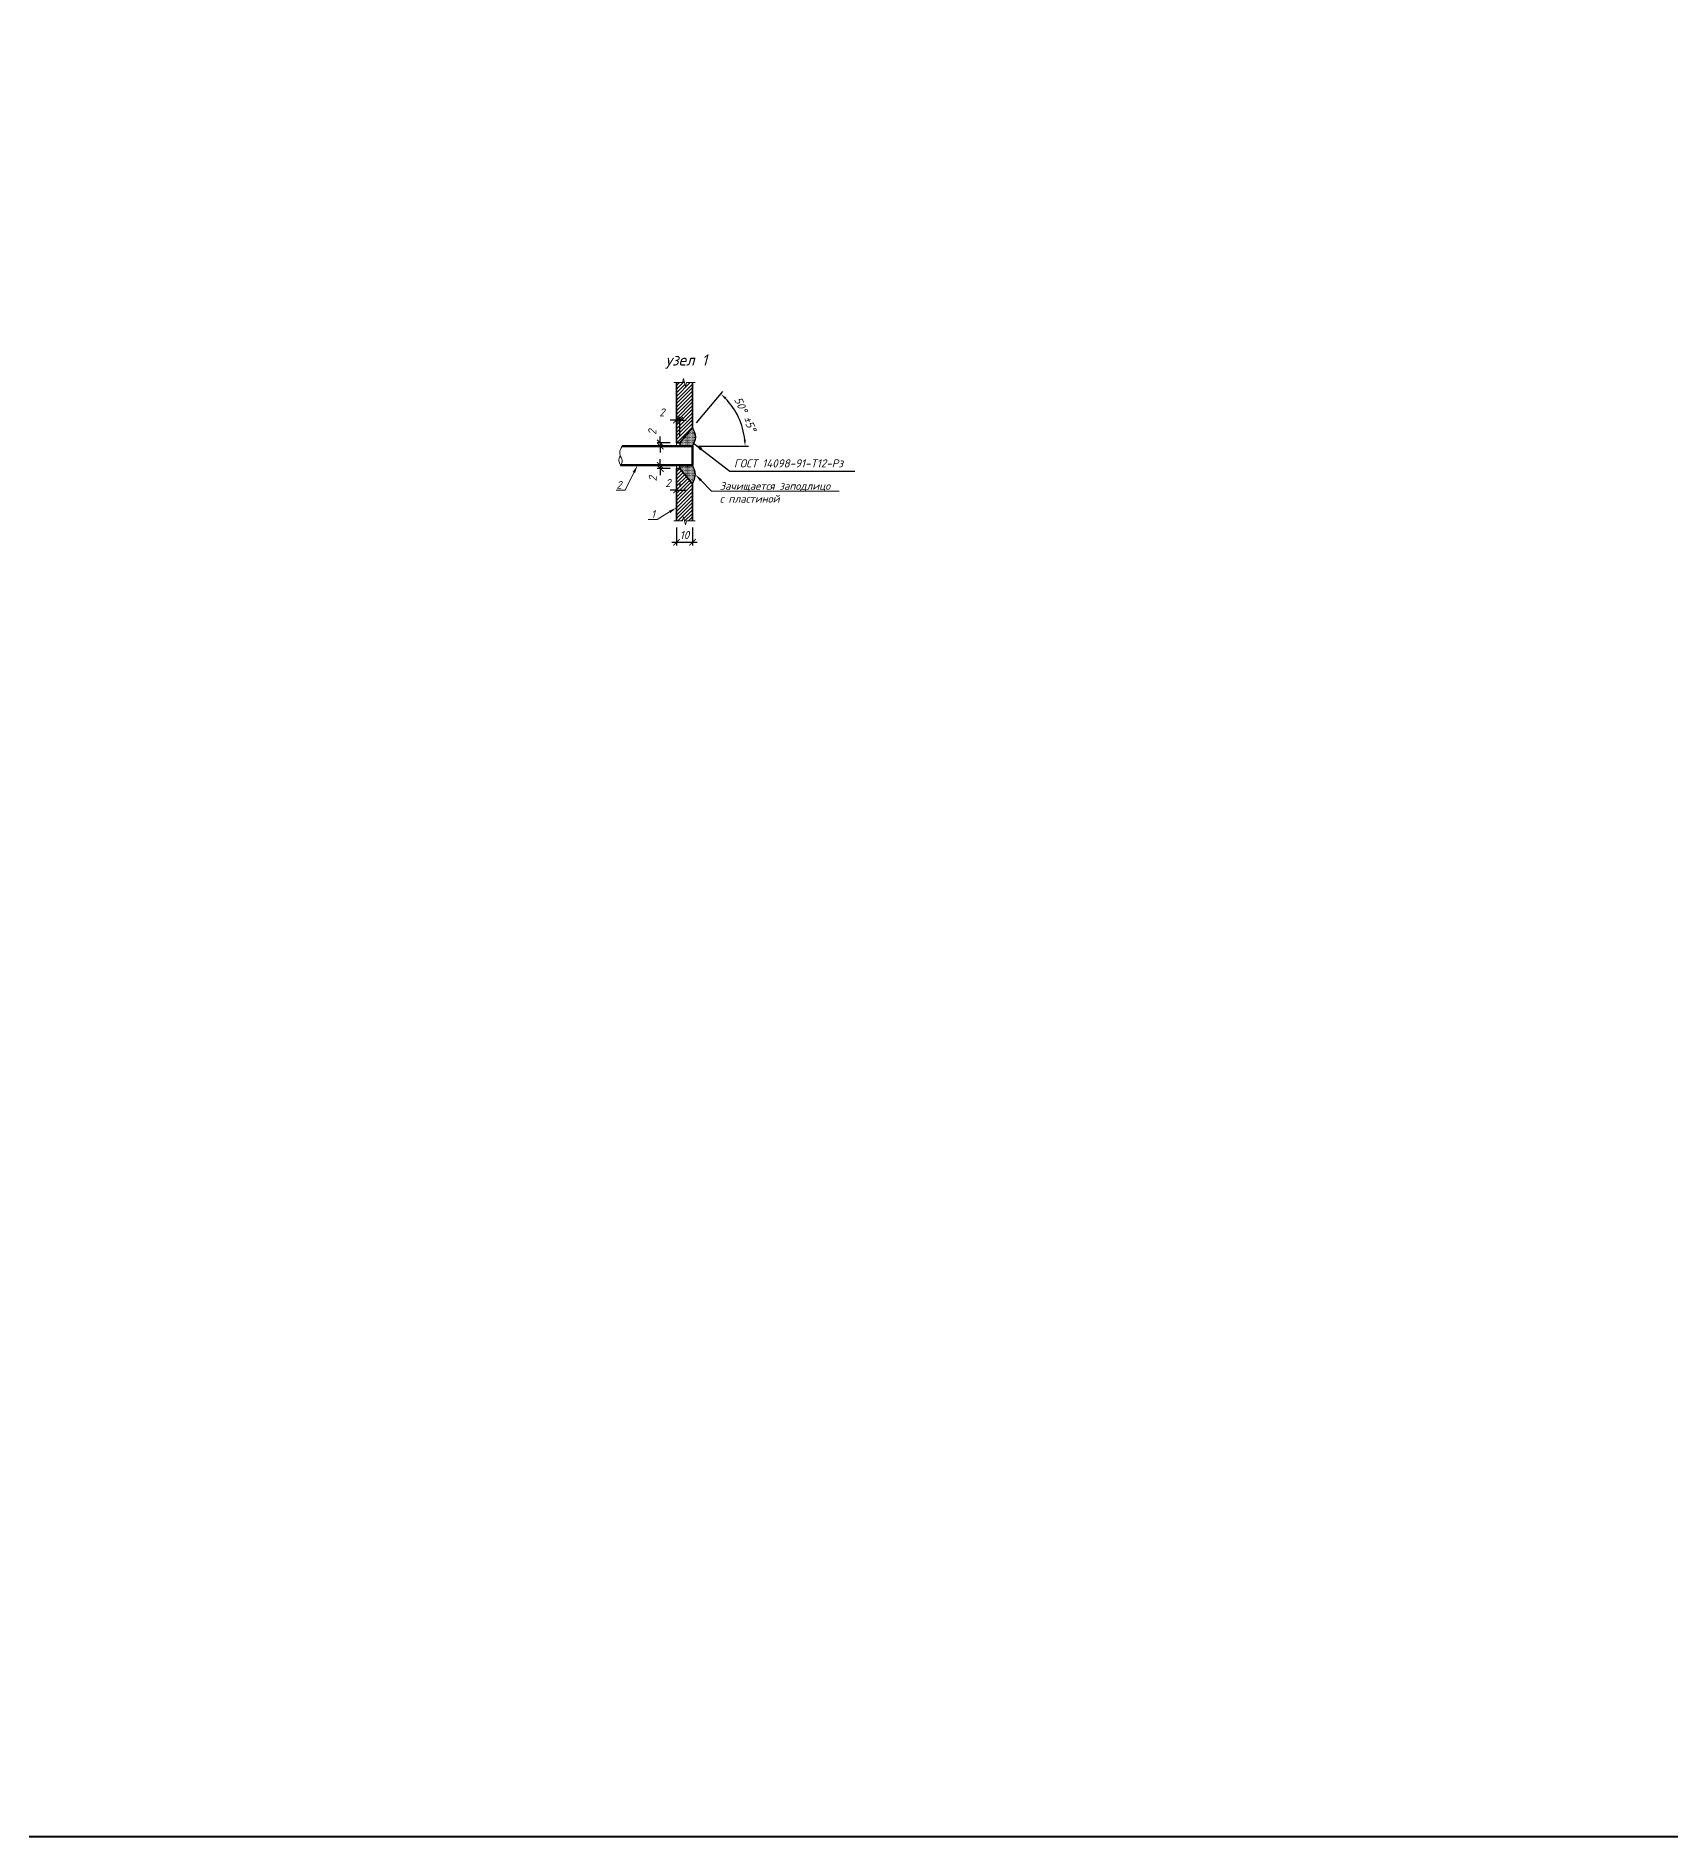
# Model space of a CAD drawing. Header units: millimetres. Extents: x -1807136 to 209800, y 0 to 410608.
# Drawn here: x 139047 to 140069, y 56757 to 57882 of the extents above; entities that cross this region are included whole.
import ezdxf
from ezdxf import colors
from ezdxf.entities.mleader import LeaderData, LeaderLine
from ezdxf.math import Vec2, Vec3

# ---------------------------------------------------------------- set-up
doc = ezdxf.new("R2010")
doc.units = ezdxf.units.MM
doc.header["$PDMODE"] = 3
doc.layers.get('0').update_dxf_attribs({"lineweight": 5})
doc.layers.get('Defpoints').update_dxf_attribs({"lineweight": 0})
for name, color, linetype, lineweight in [('#Dimensions', 7, 'Continuous', 9), ('k_ Арм. Каркасы', 1, 'Continuous', 35), ('k_ Арматура', 3, 'Continuous', 50), ('k_ Штриховка', 8, 'Continuous', 5), ('к_Сварка', 132, 'Continuous', 30)]:
    doc.layers.add(name, color=color, linetype=linetype, lineweight=lineweight)
doc.styles.get("Standard").update_dxf_attribs({"font": 'arial.ttf'})
doc.styles.add('STEP PR', font='isocpeui.ttf')
doc.dimstyles.new('100!', dxfattribs={"dimscale": 100, "dimtxt": 2.5, "dimasz": 2, "dimexe": 1, "dimexo": 2, "dimgap": 0.7, "dimtad": 1, "dimdec": 4, "dimlfac": -1, "dimdsep": 46, "dimtxsty": 'Standard', "dimblk": 'ARCHTICK', "dimcen": 2, "dimdle": 1, "dimclrt": 1, "dimadec": 4, "dimazin": 0, "dimtfac": 1, "dimtdec": 4, "dimtofl": 0, "dimtmove": 1, "dimatfit": 3, "dimfxl": 1, "dimtolj": 1, "dimtzin": 0, "dimarcsym": 0})
doc.dimstyles.new('STEP PR', dxfattribs={"dimscale": 10, "dimtxt": 2.5, "dimasz": 2, "dimexe": 1, "dimexo": 2, "dimgap": 1, "dimtad": 1, "dimdec": 4, "dimlfac": -1, "dimtxsty": 'STEP PR', "dimblk": 'ARCHTICK', "dimcen": 2, "dimdle": 1.5, "dimclrt": 1, "dimadec": 0, "dimazin": 0, "dimtfac": 1, "dimtdec": 4, "dimtmove": 1, "dimatfit": 3, "dimldrblk": 'DOTSMALL', "dimfxl": 1, "dimtolj": 1, "dimtzin": 0, "dimarcsym": 0})

# ---------------------------------------------------------------- blocks, each defined once
blk = doc.blocks.new('_ArchTick')
at = {"color": 0, "linetype": 'ByBlock', "const_width": 0.15}
blk.add_lwpolyline([(-0.5, -0.5), (0.5, 0.5)], dxfattribs=at)
blk = doc.blocks.new('*D370')
at = {"layer": '#Dimensions', "color": 0, "lineweight": -2, "transparency": 16777216}
for p, q in [((139447.4, 57642.5), (139443.4, 57642.5)), ((139447.4, 57632.2), (139447.4, 57644.5)), ((139447.4, 57642.5), (139449.4, 57642.5)), ((139449.4, 57632.2), (139449.4, 57644.5)), ((139449.4, 57642.5), (139453.4, 57642.5))]:
    blk.add_line(p, q, dxfattribs=at)
at = {"layer": 'Defpoints', "color": 0, "transparency": 16777216}
for p in [(139449.4, 57642.5), (139447.4, 57628.2), (139449.4, 57628.2)]:
    blk.add_point(p, dxfattribs=at)
at = {"layer": '#Dimensions', "color": 0, "lineweight": -2, "transparency": 16777216, "xscale": 4, "yscale": 4, "zscale": 4}
blk.add_blockref('_ArchTick', (139447.4, 57642.5), dxfattribs=at)
at = {"layer": '#Dimensions', "color": 0, "lineweight": -2, "transparency": 16777216, "xscale": 4, "yscale": 4, "zscale": 4, "rotation": 180}
blk.add_blockref('_ArchTick', (139449.4, 57642.5), dxfattribs=at)
at = {"layer": '#Dimensions', "color": 1, "transparency": 16777216, "insert": (139438.3, 57647.3), "char_height": 5, "attachment_point": 5, "style": 'STEP PR'}
blk.add_mtext('\\A1;2', dxfattribs=at)
blk = doc.blocks.new('_DotSmall')
at = {"color": 0, "linetype": 'ByBlock', "const_width": 0.5}
blk.add_lwpolyline([(-0.0625, 0, 1), (0.0625, 0, 1)], format="xyb", close=True, dxfattribs=at)
blk = doc.blocks.new('*D371')
at = {"layer": '#Dimensions', "color": 0, "lineweight": -2, "transparency": 16777216}
for p, q in [((139443.4, 57628.2), (139435.3, 57628.2)), ((139443.4, 57626.2), (139435.3, 57626.2)), ((139437.3, 57628.2), (139437.3, 57632.2)), ((139437.3, 57628.2), (139437.3, 57626.2)), ((139437.3, 57626.2), (139437.3, 57622.2))]:
    blk.add_line(p, q, dxfattribs=at)
at = {"layer": 'Defpoints', "color": 0, "transparency": 16777216}
for p in [(139437.3, 57626.2), (139447.4, 57628.2), (139447.4, 57626.2)]:
    blk.add_point(p, dxfattribs=at)
at = {"layer": '#Dimensions', "color": 0, "lineweight": -2, "transparency": 16777216, "xscale": 4, "yscale": 4, "zscale": 4}
for p, rotation in [((139437.3, 57628.2), 270), ((139437.3, 57626.2), 90)]:
    blk.add_blockref('_ArchTick', p, dxfattribs=dict(at, rotation=rotation))
at = {"layer": '#Dimensions', "color": 1, "transparency": 16777216, "insert": (139432.3, 57635), "char_height": 5, "attachment_point": 5, "rotation": 90, "style": 'STEP PR'}
blk.add_mtext('\\A1;2', dxfattribs=at)
blk = doc.blocks.new('*D372')
at = {"layer": '#Dimensions', "color": 0, "lineweight": -2, "transparency": 16777216}
for p, q in [((139447.4, 57608.2), (139447.4, 57596.8)), ((139449.4, 57602.8), (139449.4, 57600.8)), ((139447.4, 57598.8), (139443.4, 57598.8)), ((139447.4, 57598.8), (139449.4, 57598.8)), ((139449.4, 57598.8), (139453.4, 57598.8))]:
    blk.add_line(p, q, dxfattribs=at)
at = {"layer": 'Defpoints', "color": 0, "transparency": 16777216}
for p in [(139447.4, 57612.2), (139449.4, 57598.8), (139449.4, 57598.8)]:
    blk.add_point(p, dxfattribs=at)
at = {"layer": '#Dimensions', "color": 0, "lineweight": -2, "transparency": 16777216, "xscale": 4, "yscale": 4, "zscale": 4}
blk.add_blockref('_ArchTick', (139447.4, 57598.8), dxfattribs=at)
at = {"layer": '#Dimensions', "color": 0, "lineweight": -2, "transparency": 16777216, "xscale": 4, "yscale": 4, "zscale": 4, "rotation": 180}
blk.add_blockref('_ArchTick', (139449.4, 57598.8), dxfattribs=at)
at = {"layer": '#Dimensions', "color": 1, "transparency": 16777216, "insert": (139442.1, 57603.2), "char_height": 5, "attachment_point": 5, "style": 'STEP PR'}
blk.add_mtext('\\A1;2', dxfattribs=at)
blk = doc.blocks.new('*D373')
at = {"layer": '#Dimensions', "color": 0, "lineweight": -2, "transparency": 16777216}
for p, q in [((139443.4, 57614.2), (139435.3, 57614.2)), ((139437.3, 57614.2), (139437.3, 57618.2)), ((139437.3, 57614.2), (139437.3, 57612.2)), ((139443.4, 57612.2), (139435.3, 57612.2)), ((139437.3, 57612.2), (139437.3, 57608.2))]:
    blk.add_line(p, q, dxfattribs=at)
at = {"layer": 'Defpoints', "color": 0, "transparency": 16777216}
for p in [(139447.4, 57614.2), (139437.3, 57612.2), (139447.4, 57612.2)]:
    blk.add_point(p, dxfattribs=at)
at = {"layer": '#Dimensions', "color": 0, "lineweight": -2, "transparency": 16777216, "xscale": 4, "yscale": 4, "zscale": 4}
for p, rotation in [((139437.3, 57614.2), 270), ((139437.3, 57612.2), 90)]:
    blk.add_blockref('_ArchTick', p, dxfattribs=dict(at, rotation=rotation))
at = {"layer": '#Dimensions', "color": 1, "transparency": 16777216, "insert": (139432.6, 57605.9), "char_height": 5, "attachment_point": 5, "rotation": 90, "style": 'STEP PR'}
blk.add_mtext('\\A1;2', dxfattribs=at)
blk = doc.blocks.new('*D374')
at = {"layer": '#Dimensions', "color": 0, "lineweight": -2, "transparency": 16777216}
for p, q in [((139460, 57640.8), (139476.4, 57660.4)), ((139461.4, 57626.2), (139492.3, 57626.2))]:
    blk.add_line(p, q, dxfattribs=at)
blk.add_arc((139447.7, 57626.2), 42.5, 5.3892, 44.6108, dxfattribs=at)
at = {"layer": '#Dimensions', "color": 0, "transparency": 16777216}
for points in [[(139477.6, 57655.6), (139478.5, 57656.6), (139475.1, 57658.8)], [(139490.7, 57630.3), (139489.4, 57630.2), (139490.3, 57626.2)]]:
    blk.add_solid(points, dxfattribs=at)
at = {"layer": 'Defpoints', "color": 0, "transparency": 16777216}
for p in [(139457.4, 57637.8), (139488.5, 57638.5), (139413.4, 57626.2), (139449.4, 57628.2), (139457.4, 57626.2)]:
    blk.add_point(p, dxfattribs=at)
at = {"layer": '#Dimensions', "color": 1, "transparency": 16777216, "insert": (139490.4, 57646.1), "char_height": 5, "attachment_point": 5, "rotation": 295, "style": 'STEP PR'}
blk.add_mtext('\\A1;50° ±5°', dxfattribs=at)
blk = doc.blocks.new('*U170')
at = {"color": 0, "linetype": 'ByBlock', "lineweight": -2}
for p, q in [((2.75, 0), (3.0625, 1.25)), ((3.0625, 1.25), (3.6875, -1.25)), ((2.75, 0), (0, 0)), ((3.6875, -1.25), (4, 0)), ((6.75, 0), (4, 0))]:
    blk.add_line(p, q, dxfattribs=at)
blk = doc.blocks.new('*U171')
at = {"color": 0, "linetype": 'ByBlock', "lineweight": -2}
for p, q in [((2.75, 0), (3.0625, 1.25)), ((3.0625, 1.25), (3.6875, -1.25)), ((2.75, 0), (0, 0)), ((3.6875, -1.25), (4, 0)), ((6.75, 0), (4, 0))]:
    blk.add_line(p, q, dxfattribs=at)
blk = doc.blocks.new('*D375')
at = {"layer": '#Dimensions', "color": 0, "lineweight": -2, "transparency": 16777216}
for p, q in [((139447.4, 57575.5), (139447.4, 57564.2)), ((139457.4, 57575.5), (139457.4, 57564.2)), ((139444.4, 57566.2), (139460.4, 57566.2))]:
    blk.add_line(p, q, dxfattribs=at)
at = {"layer": 'Defpoints', "color": 0, "transparency": 16777216}
for p in [(139447.4, 57579.5), (139457.4, 57579.5), (139457.4, 57566.2)]:
    blk.add_point(p, dxfattribs=at)
at = {"layer": '#Dimensions', "color": 0, "lineweight": -2, "transparency": 16777216, "xscale": 4, "yscale": 4, "zscale": 4, "rotation": 180}
blk.add_blockref('_ArchTick', (139447.4, 57566.2), dxfattribs=at)
at = {"layer": '#Dimensions', "color": 0, "lineweight": -2, "transparency": 16777216, "xscale": 4, "yscale": 4, "zscale": 4}
blk.add_blockref('_ArchTick', (139457.4, 57566.2), dxfattribs=at)
at = {"layer": '#Dimensions', "color": 1, "transparency": 16777216, "insert": (139452.4, 57570.7), "char_height": 5, "attachment_point": 5, "style": 'STEP PR'}
blk.add_mtext('\\A1;10', dxfattribs=at)

msp = doc.modelspace()

# ---------------------------------------------------------------- hatches: boundary and pattern name
at = {"layer": 'k_ Штриховка', "true_color": 0x6b6b6b}
h = msp.add_hatch(dxfattribs=at)
h.set_pattern_fill('ANSI31', color=251, scale=0.5)
h.set_pattern_definition([(45, (-97233.6347, 210371.3807), (-1.122532015, 1.122532015), [])])
h.paths.add_polyline_path([(139457.40495, 57665.91558), (139453.65495, 57665.91558), (139453.02995, 57663.41558), (139451.77995, 57668.41558), (139451.15495, 57665.91558), (139447.40495, 57665.91558), (139447.40495, 57628.24963), (139449.40495, 57628.24963), (139457.40495, 57637.78366)])
h.paths.add_polyline_path([(139457.40495, 57602.7156), (139449.40495, 57612.24963), (139447.40495, 57612.24963), (139447.40495, 57579.49481), (139451.15495, 57579.49481), (139451.77995, 57581.99481), (139453.02995, 57576.99481), (139453.65495, 57579.49481), (139457.40495, 57579.49481)])
h = msp.add_hatch(dxfattribs=at)
h.set_pattern_fill('DOTS', color=251, scale=0.5)
h.set_pattern_definition([(0, (-97233.6347, 210371.3807), (0.396875, 0.79375), [0, -0.79375])])
edge = h.paths.add_edge_path()
edge.add_spline(control_points=[(139457.40495, 57626.24963), (139458.27309, 57628.10995), (139460.05998, 57631.93909), (139458.30652, 57635.79901), (139457.40495, 57637.78366)], knot_values=[0, 0, 0, 0, 5.8614669012, 12.0647765025, 12.0647765025, 12.0647765025, 12.0647765025], degree=3, periodic=0)
edge.add_line((139457.40495, 57637.78366), (139449.40495, 57628.24963))
edge.add_line((139449.40495, 57628.24963), (139449.40495, 57626.24963))
edge.add_line((139449.40495, 57626.24963), (139457.40495, 57626.24963))
edge = h.paths.add_edge_path()
edge.add_spline(control_points=[(139457.40495, 57602.7156), (139458.30652, 57604.70025), (139460.05998, 57608.56018), (139458.27309, 57612.38931), (139457.40495, 57614.24963)], knot_values=[0, 0, 0, 0, 6.2033096013, 12.0647765025, 12.0647765025, 12.0647765025, 12.0647765025], degree=3, periodic=0)
edge.add_line((139457.40495, 57614.24963), (139449.40495, 57614.24963))
edge.add_line((139449.40495, 57614.24963), (139449.40495, 57612.24963))
edge.add_line((139449.40495, 57612.24963), (139457.40495, 57602.7156))

# ---------------------------------------------------------------- linework, layer by layer
at = {"color": 3, "lineweight": 40}
msp.add_lwpolyline([(137875.04587, 65759.17017), (161551.49273, 65759.17017), (161551.49273, 56757.24038), (137875.04587, 56757.24038)], close=True, dxfattribs=at)
for points in [[(139447.40495, 57628.24963), (139447.40495, 57626.24963)], [(139447.40495, 57614.24963), (139447.40495, 57612.24963)]]:
    msp.add_lwpolyline(points)
for points, knots in [([(139413.4411, 57626.24963), (139412.69704, 57624.87889), (139411.27139, 57622.25252), (139412.99145, 57618.91042), (139413.90136, 57616.80013), (139412.58754, 57614.22182), (139412.37867, 57614.22791)], [0, 0, 0, 0, 4.282091908, 8.204614529, 12.4310550672, 13.0216912554, 13.0216912554, 13.0216912554, 13.0216912554]), ([(139412.36368, 57620.17269), (139411.58822, 57619.00074), (139411.09017, 57617.04385), (139412.01113, 57615.69753), (139412.37889, 57614.17785), (139412.37867, 57614.15276)], [0, 0, 0, 0, 3.6201016644, 6.4324577887, 6.5076108841, 6.5076108841, 6.5076108841, 6.5076108841])]:
    msp.add_open_spline(points, degree=3, knots=knots)
at = {"layer": 'k_ Арм. Каркасы'}
for points in [[(139447.40495, 57665.91558), (139447.40495, 57628.24963)], [(139457.40495, 57637.78366), (139457.40495, 57665.91558)], [(139449.40495, 57628.24963), (139457.40495, 57637.78366)], [(139447.40495, 57628.24963), (139449.40495, 57628.24963)], [(139447.40495, 57612.24963), (139447.40495, 57579.49481)], [(139447.40495, 57612.24963), (139449.40495, 57612.24963)], [(139449.40495, 57612.24963), (139457.40495, 57602.7156)], [(139457.40495, 57579.49481), (139457.40495, 57602.7156)]]:
    msp.add_lwpolyline(points, dxfattribs=at)
at = {"layer": 'k_ Арматура'}
for points in [[(139413.4411, 57626.24963), (139457.40495, 57626.24963)], [(139457.40495, 57626.24963), (139457.40495, 57614.24963)], [(139412.47817, 57614.24963), (139457.40495, 57614.24963)]]:
    msp.add_lwpolyline(points, dxfattribs=at)
at = {"layer": 'к_Сварка'}
for points in [[(139449.40495, 57628.24963), (139449.40495, 57626.24963)], [(139449.40495, 57612.24963), (139449.40495, 57614.24963)]]:
    msp.add_lwpolyline(points, dxfattribs=at)
for points in [[(139457.40495, 57637.78366), (139459.17371, 57631.83786), (139457.40495, 57626.24963)], [(139457.40495, 57602.7156), (139459.17371, 57608.6614), (139457.40495, 57614.24963)]]:
    msp.add_spline(points, degree=3, dxfattribs=at)

# ---------------------------------------------------------------- block references
at = {"xscale": 2, "yscale": 2, "zscale": 2}
for name, p in [('*U170', (139445.65495, 57665.91558)), ('*U171', (139445.65495, 57579.49481))]:
    msp.add_blockref(name, p, dxfattribs=at)

# ---------------------------------------------------------------- texts
at = {"layer": '#Dimensions', "lineweight": 13, "insert": (139517.3723, 57615.4785), "char_height": 5, "width": 94.8739161, "attachment_point": 5, "style": 'STEP PR'}
msp.add_mtext('ГОСТ 14098-91-T12-Рз ', dxfattribs=at)
at = {"color": 1, "insert": (139453.63026, 57679.12378), "char_height": 7, "attachment_point": 5, "style": 'STEP PR'}
msp.add_mtext('\\A1;узел 1', dxfattribs=at)

# ---------------------------------------------------------------- dimensions: what is measured, and where the dimension line sits
at = {"layer": '#Dimensions'}
dim = msp.add_angular_dim_2l(base=(139488.48142, 57638.45078), line1=((139413.4411, 57626.24963), (139457.40495, 57626.24963)), line2=((139449.40495, 57628.24963), (139457.40495, 57637.78366)), text='<> ±5°', dimstyle='STEP PR', override={"dimscale": 2, "dimsah": 1}, dxfattribs=at)
dim.commit()
dim.dimension.update_dxf_attribs({"geometry": '*D374', "text_midpoint": (139490.36288, 57646.13119)})
for base, p1, p2, picture, middle in [((139449.40495, 57642.48888), (139447.40495, 57628.24963), (139449.40495, 57628.24963), '*D370', (139438.33955, 57642.7632)), ((139449.40495, 57598.77792), (139447.40495, 57612.24963), (139449.40495, 57598.77792), '*D372', (139442.0801, 57598.66813))]:
    dim = msp.add_linear_dim(base=base, p1=p1, p2=p2, dimstyle='STEP PR', override={"dimscale": 2}, dxfattribs=at)
    dim.commit()
    dim.dimension.update_dxf_attribs({"geometry": picture, "text_midpoint": middle, "dimtype": 160})
for base, p1, p2, picture, middle in [((139437.32064, 57626.24963), (139447.40495, 57628.24963), (139447.40495, 57626.24963), '*D371', (139436.78049, 57635.01965)), ((139437.32064, 57612.24963), (139447.40495, 57614.24963), (139447.40495, 57612.24963), '*D373', (139437.08216, 57605.87757))]:
    dim = msp.add_linear_dim(base=base, p1=p1, p2=p2, angle=90, dimstyle='STEP PR', override={"dimscale": 2}, dxfattribs=at)
    dim.commit()
    dim.dimension.update_dxf_attribs({"geometry": picture, "text_midpoint": middle, "dimtype": 160})
dim = msp.add_linear_dim(base=(139457.40495, 57566.21226), p1=(139447.40495, 57579.49481), p2=(139457.40495, 57579.49481), dimstyle='STEP PR', override={"dimscale": 2}, dxfattribs=at)
dim.commit()
dim.dimension.update_dxf_attribs({"geometry": '*D375', "text_midpoint": (139452.40495, 57570.71226)})

# ---------------------------------------------------------------- leaders
at = {"layer": '#Dimensions', "lineweight": 13}
msp.add_leader([(139458.18439, 57627.97279), (139480.71645, 57610.6256), (139558.8375, 57610.6256)], dimstyle='100!', override={"dimscale": 2, "dimasz": 3, "dimrnd": 5}, dxfattribs=at)
ml = msp.add_multileader_mtext('Standard', dxfattribs=at)
ml.set_content('\\A1;2', color=256, style='STEP PR')
ml.set_leader_properties(color=256, linetype='ByLayer', lineweight=-1)
ml.build(insert=Vec2(0, 0))
ml.multileader.update_dxf_attribs({"text_left_attachment_type": 6, "text_right_attachment_type": 6, "dogleg_length": 0, "arrow_head_size": 5, "scale": 0.02})
ctx = ml.context
ctx.base_point, ctx.scale, ctx.char_height, ctx.arrow_head_size, ctx.plane_origin = Vec3(139407.87751, 57598.69213), 0.02, 4.8, 5, Vec3(147442.79611, 49936.20711)
ctx.left_attachment, ctx.right_attachment = 6, 6
notes = []
notes.append((ctx, [(1, (1, 1, 0), (139415.28479, 57598.69213), (-1, 0), 0, [(1, [(139423.01649, 57614.24963)], 0, [])])]))
ctx.mtext.insert, ctx.mtext.rotation, ctx.mtext.flow_direction = Vec3(139409.87751, 57604.45213), 6.2831853072, 5
ml = msp.add_multileader_mtext('Standard', dxfattribs=at)
ml.set_content('\\A1; Зачищается заподлицо\\P с пластиной', color=256, style='STEP PR')
ml.set_leader_properties(color=256, linetype='ByLayer', lineweight=-1)
ml.build(insert=Vec2(0, 0))
ml.multileader.update_dxf_attribs({"text_left_attachment_type": 6, "text_right_attachment_type": 6, "dogleg_length": 0, "arrow_head_size": 5, "scale": 0.02})
ctx = ml.context
ctx.base_point, ctx.scale, ctx.char_height, ctx.arrow_head_size, ctx.plane_origin = Vec3(139469.37524, 57598.00141), 0.02, 4.8, 5, Vec3(147568.04638, 49941.58059)
ctx.left_attachment, ctx.right_attachment = 6, 6
notes.append((ctx, [(0, (1, 1, 0), (139469.37524, 57598.00141), (1, 0), 0, [(1, [(139459.17433, 57608.48637)], 0, [])])]))
ctx.mtext.insert, ctx.mtext.rotation, ctx.mtext.flow_direction = Vec3(139471.37524, 57603.76141), 6.2831853072, 5
ml = msp.add_multileader_mtext('Standard', dxfattribs=at)
ml.set_content('\\A1;1', color=256, style='STEP PR')
ml.set_leader_properties(color=256, linetype='ByLayer', lineweight=-1)
ml.build(insert=Vec2(0, 0))
ml.multileader.update_dxf_attribs({"text_left_attachment_type": 6, "text_right_attachment_type": 6, "dogleg_length": 0, "arrow_head_size": 5, "scale": 0.02})
ctx = ml.context
ctx.base_point, ctx.scale, ctx.char_height, ctx.arrow_head_size, ctx.plane_origin = Vec3(139429.59537, 57580.44089), 0.02, 4.8, 5, Vec3(147462.84852, 49917.95587)
ctx.left_attachment, ctx.right_attachment = 6, 6
notes.append((ctx, [(1, (1, 1, 0), (139435.33719, 57580.44089), (-1, 0), 0, [(1, [(139447.40495, 57587.77486)], 0, [])])]))
ctx.mtext.insert, ctx.mtext.rotation, ctx.mtext.flow_direction = Vec3(139431.59537, 57586.20089), 6.2831853072, 5
for ctx, leaders in notes:
    for number, flags, end, landing, length, lines in leaders:
        leader = LeaderData()
        leader.index, (leader.has_last_leader_line, leader.has_dogleg_vector, leader.attachment_direction) = number, flags
        leader.last_leader_point, leader.dogleg_vector, leader.dogleg_length = Vec3(end), Vec3(landing), length
        for number, points, colour, breaks in lines:
            line = LeaderLine()
            line.index, line.vertices, line.color, line.breaks = number, Vec3.list(points), colors.encode_raw_color(colour), breaks
            leader.lines.append(line)
        ctx.leaders.append(leader)

doc.saveas('drawing.dxf')
